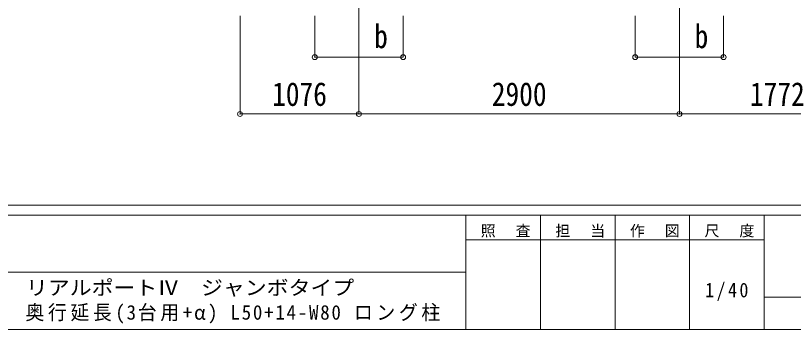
# Model space of a CAD drawing. Units: millimetres at full size. Extents: x -12578 to 12718, y -8779 to 8681.
# Drawn here: x 47 to 7086, y -8779 to -5937 of the extents above; entities that cross this region are included whole.
import ezdxf
from ezdxf.enums import TextEntityAlignment as Align

# ---------------------------------------------------------------- set-up
doc = ezdxf.new("R2010")
doc.units = ezdxf.units.MM
doc.header["$LTSCALE"] = 45
doc.header["$PDMODE"] = 32
doc.header["$PDSIZE"] = 45
for name, color, linetype, lineweight in [('0-8_PARTS2', 2, 'Continuous', 9), ('0-A_寸法', 6, 'Continuous', 9), ('F-0_240', 7, 'Continuous', 9)]:
    doc.layers.add(name, color=color, linetype=linetype, lineweight=lineweight)
doc.styles.add('ＭＳ ゴシック', font='')
doc.styles.get('ＭＳ ゴシック').set_extended_font_data('MS Gothic')

msp = doc.modelspace()

# ---------------------------------------------------------------- linework, layer by layer
at = {"layer": '0-8_PARTS2'}
for p, q in [((3154.08, -2497.2), (3154.08, -6003.23)), ((6054.08, -2497.2), (6054.08, -6008.76))]:
    msp.add_line(p, q, dxfattribs=at)
at = {"layer": '0-A_寸法'}
for p, q in [((2078.09, -6828.11), (2078.09, -5938.72)), ((2754.08, -6313.12), (2754.08, -5938.72)), ((3154.08, -6828.11), (3154.08, -5938.72)), ((3554.08, -6313.12), (3554.08, -5938.72)), ((5654.08, -6313.12), (5654.08, -5938.72)), ((6054.08, -6828.11), (6054.08, -5938.72)), ((6454.08, -6313.12), (6454.08, -5938.72)), ((2754.08, -6313.12), (3554.08, -6313.12)), ((5654.08, -6313.12), (6454.08, -6313.12)), ((2078.09, -6828.11), (3154.08, -6828.11)), ((3154.08, -6828.11), (6054.08, -6828.11)), ((6054.08, -6828.11), (7826.09, -6828.11))]:
    msp.add_line(p, q, dxfattribs=at)
for p in [(2754.08, -6313.12), (3554.08, -6313.12), (5654.08, -6313.12), (6454.08, -6313.12), (2078.09, -6828.11), (3154.08, -6828.11), (6054.08, -6828.11)]:
    msp.add_point(p, dxfattribs=at)
at = {"layer": 'F-0_240', "color": 5}
for p, q in [((-12578.18, -7653.98), (12081.82, -7653.98)), ((-12578.18, -7743.98), (8081.68, -7743.98)), ((4121.68, -7743.98), (4121.68, -8778.98)), ((4796.68, -7743.98), (4796.68, -8778.98)), ((5471.68, -7743.98), (5471.68, -8778.98)), ((6146.68, -7743.98), (6146.68, -8778.98)), ((6821.68, -7743.98), (6821.68, -8778.98)), ((4121.68, -7968.98), (6821.68, -7968.98)), ((-5103.32, -8261.48), (4121.68, -8261.48)), ((6821.68, -8486.48), (8081.68, -8486.48)), ((-12578.18, -8778.98), (12081.82, -8778.98))]:
    msp.add_line(p, q, dxfattribs=at)

# ---------------------------------------------------------------- texts
at = {"layer": '0-A_寸法', "color": 7, "style": 'ＭＳ ゴシック', "width": 0.85}
for s, p in [('b', (3292.21, -6296.32)), ('b', (6192.21, -6296.32)), ('1076', (2368.59, -6819.11)), ('2900', (4356.58, -6819.11)), ('1772', (6692.58, -6819.11))]:
    msp.add_text(s, height=214.4, dxfattribs=at).set_placement(p, align=Align.BOTTOM_LEFT)
at = {"layer": 'F-0_240', "style": 'ＭＳ ゴシック', "width": 1.1}
msp.add_text('リアルポートⅣ\u3000ジャンボタイプ', height=132, dxfattribs=at).set_placement((140.59, -8506.57), align=Align.BOTTOM_LEFT)
at = {"layer": 'F-0_240', "attachment_point": 7, "style": 'ＭＳ ゴシック'}
for s, insert, char_height in [('\\T1.17;照\u3000査', (4256.69, -7946.48), 98.97), ('\\T1.17;担\u3000当', (4931.69, -7946.48), 98.97), ('\\T1.17;作\u3000図', (5606.68, -7946.48), 98.97), ('\\T1.17;尺\u3000度', (6281.69, -7946.48), 98.97), ('\\T1.28;\\W0.9;1/40', (6287.31, -8520.23), 132), ('\\T1.19;\\W0.95;奥行延長(3台用+α)\\~L50+14-W80\\~ロング柱', (135.99, -8725.57), 132)]:
    msp.add_mtext(s, dxfattribs=dict(at, insert=insert, char_height=char_height))

doc.saveas('drawing.dxf')
